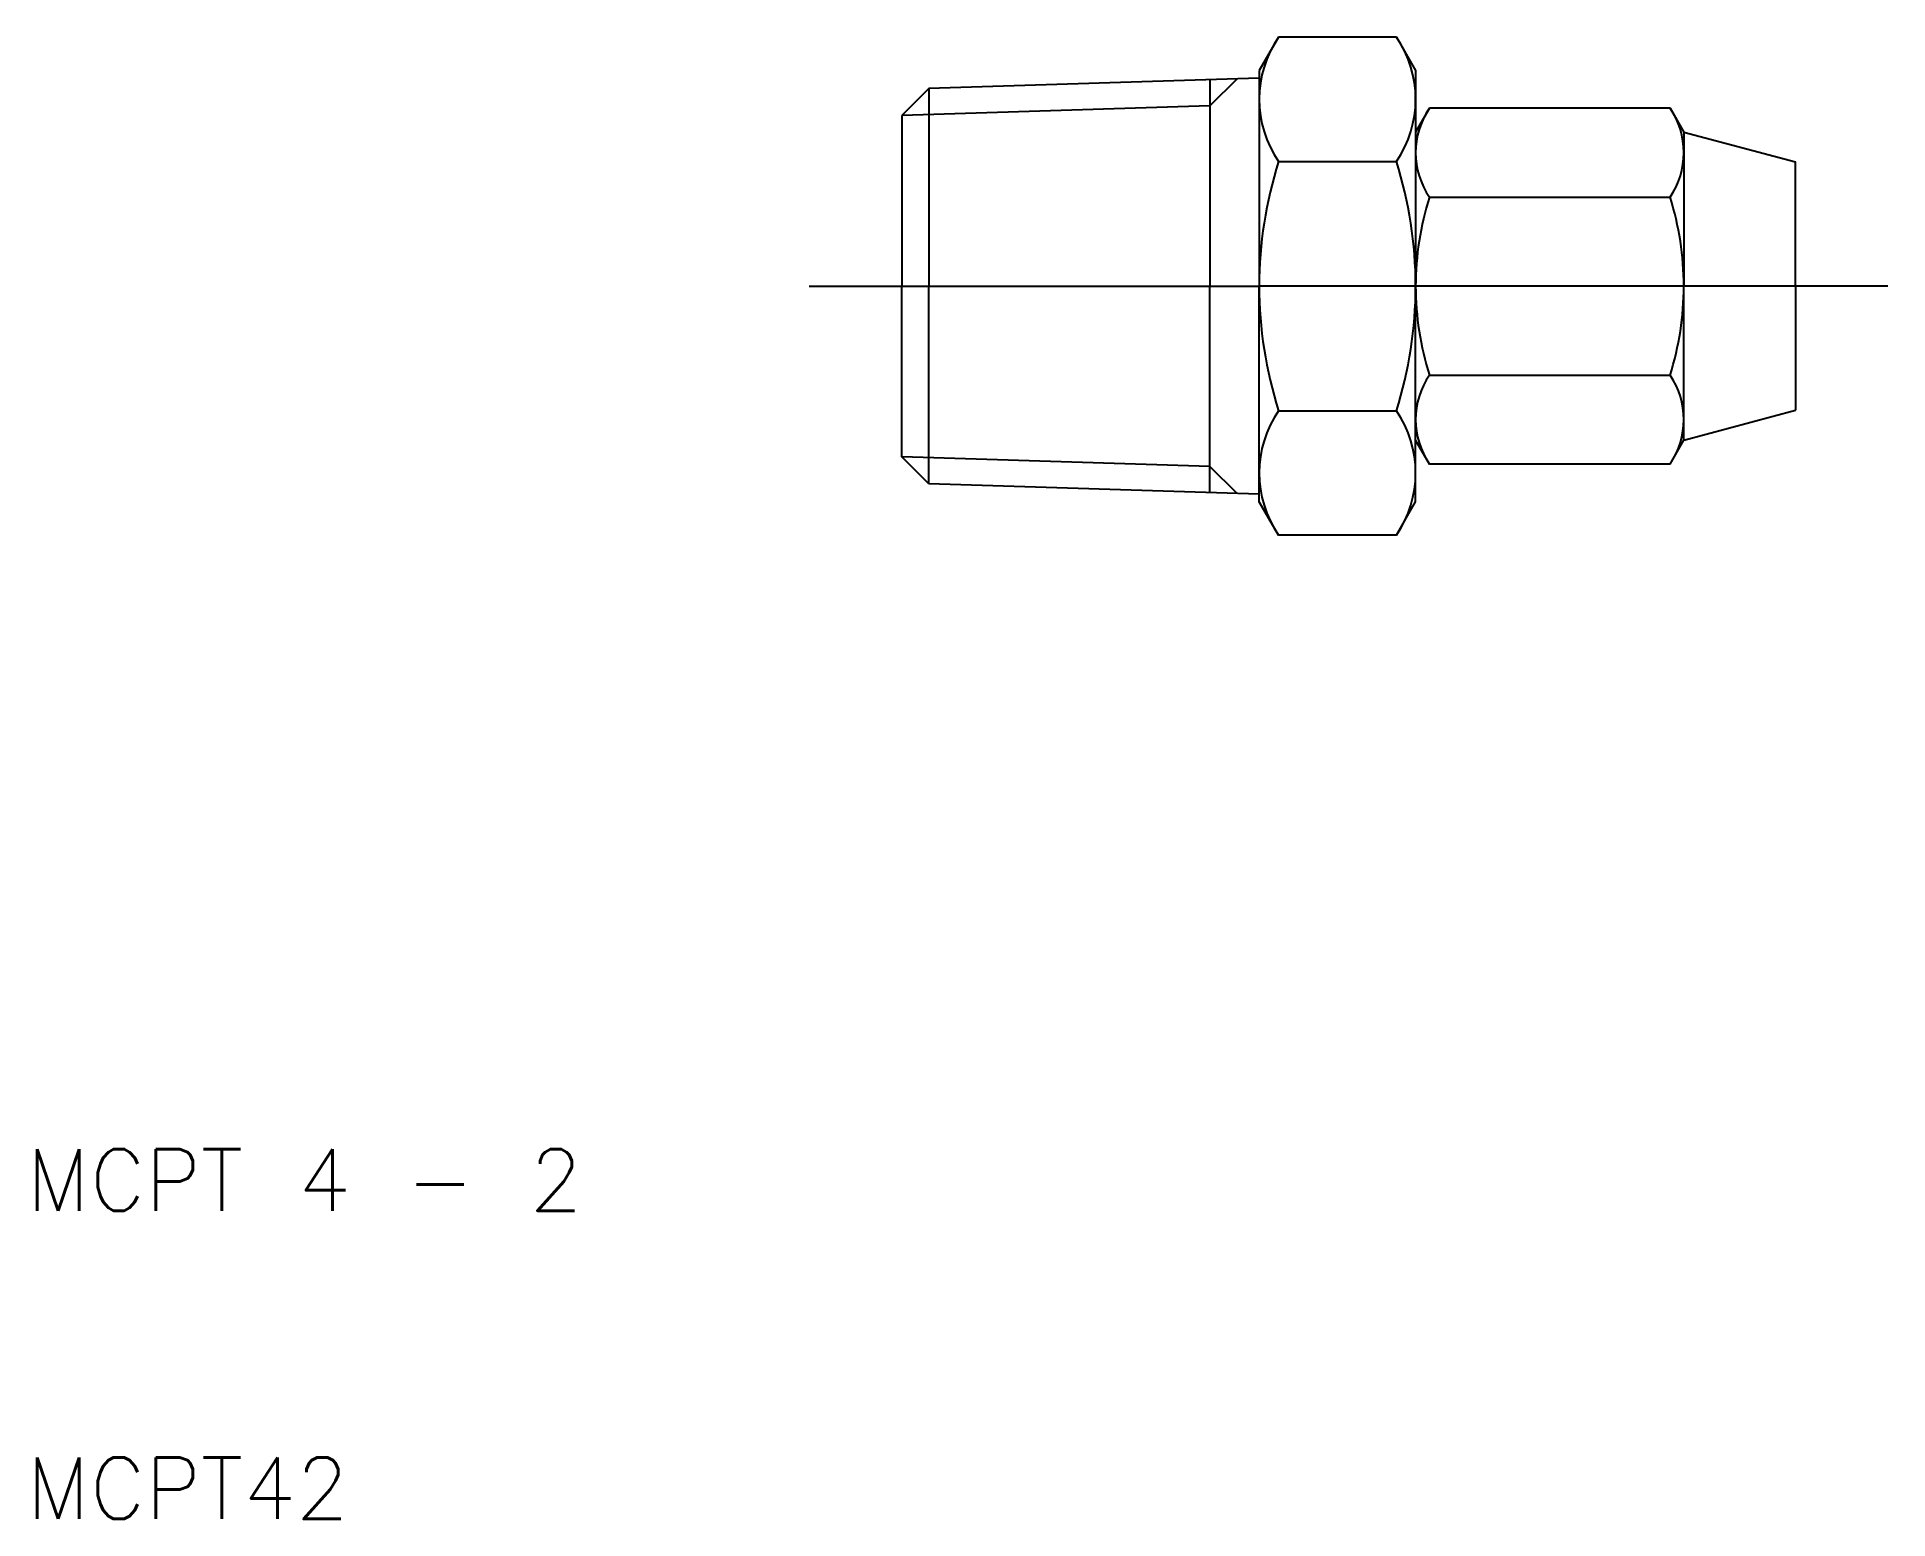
# Model space of a CAD drawing. Extents: x 10.3 to 70.4, y 10 to 58.1.
import ezdxf

# ---------------------------------------------------------------- set-up
doc = ezdxf.new("R2010")
doc.units = 0
doc.linetypes.add('CENTER', pattern=[50.8, 31.75, -6.35, 6.35, -6.35])
doc.layers.get('0').update_dxf_attribs({"linetype": 'CONTINUOUS'})
doc.layers.add('CENTER', color=1, linetype='CENTER')
doc.styles.get("Standard").update_dxf_attribs({"font": 'txt.shx'})

msp = doc.modelspace()

# ---------------------------------------------------------------- linework, layer by layer
for p, q in [((50.625, 58.083), (50, 57)), ((54.45, 58.083), (50.625, 58.083)), ((54.45, 58.083), (55.075, 57)), ((50, 56.753), (39.284, 56.418)), ((48.4, 56.703), (48.4, 50)), ((50, 57), (50, 50)), ((55.075, 57), (55.075, 50)), ((39.284, 56.418), (38.4, 55.535)), ((39.284, 56.418), (39.284, 50)), ((38.4, 55.535), (38.4, 50)), ((55.522, 55.774), (55.075, 55)), ((63.328, 55.774), (55.522, 55.774)), ((63.328, 55.774), (63.775, 55)), ((63.775, 55), (63.775, 50)), ((63.775, 55), (67.4, 54.029)), ((50.625, 54.041), (54.45, 54.041)), ((67.4, 50), (67.4, 54.029)), ((55.522, 52.887), (63.328, 52.887)), ((38.4, 44.465), (38.4, 50)), ((39.284, 43.582), (39.284, 50)), ((48.4, 43.297), (48.4, 50)), ((50, 43), (50, 50)), ((55.075, 43), (55.075, 50)), ((63.775, 45), (63.775, 50)), ((67.4, 50), (67.4, 45.971)), ((55.522, 47.113), (63.328, 47.113)), ((50.625, 45.959), (54.45, 45.959)), ((63.775, 45), (67.4, 45.971)), ((39.284, 43.582), (38.4, 44.465)), ((55.522, 44.226), (55.075, 45)), ((63.328, 44.226), (63.775, 45)), ((63.328, 44.226), (55.522, 44.226)), ((50, 43.247), (39.284, 43.582)), ((50.625, 41.917), (50, 43)), ((54.45, 41.917), (55.075, 43)), ((54.45, 41.917), (50.625, 41.917))]:
    msp.add_line(p, q)
at = {"color": 3}
for p, q in [((49.284, 56.731), (48.4, 55.847)), ((48.4, 55.847), (38.4, 55.535)), ((48.4, 44.153), (38.4, 44.465)), ((49.284, 43.269), (48.4, 44.153))]:
    msp.add_line(p, q, dxfattribs=at)
for centre, radius, start, end in [((53.578, 56.062), 3.578, 145.61575, 214.38425), ((51.497, 56.062), 3.578, 325.61575, 34.38425), ((57.631, 54.33), 2.556, 145.61575, 214.38425), ((61.219, 54.33), 2.556, 325.61575, 34.38425), ((63.375, 50), 13.375, 162.41205, 180), ((41.7, 50), 13.375, 0, 17.58795), ((64.628, 50), 9.553, 162.41205, 180), ((54.222, 50), 9.553, 0, 17.58795), ((63.375, 50), 13.375, 180, 197.58795), ((41.7, 50), 13.375, 342.41205, 0), ((64.628, 50), 9.553, 180, 197.58795), ((54.222, 50), 9.553, 342.41205, 0), ((57.631, 45.67), 2.556, 145.61575, 214.38425), ((61.219, 45.67), 2.556, 325.61575, 34.38425), ((53.578, 43.938), 3.578, 145.61575, 214.38425), ((51.497, 43.938), 3.578, 325.61575, 34.38425)]:
    msp.add_arc(centre, radius, start, end)
at = {"layer": 'CENTER'}
for p, q in [((35.4, 50), (50, 50)), ((55.075, 50), (50, 50)), ((70.4, 50), (55.075, 50))]:
    msp.add_line(p, q, dxfattribs=at)

# ---------------------------------------------------------------- texts
for s, p in [('MCPT 4 - 2', (10, 20)), ('MCPT42', (10, 10))]:
    msp.add_text(s, height=2).set_placement(p)

doc.saveas('drawing.dxf')
